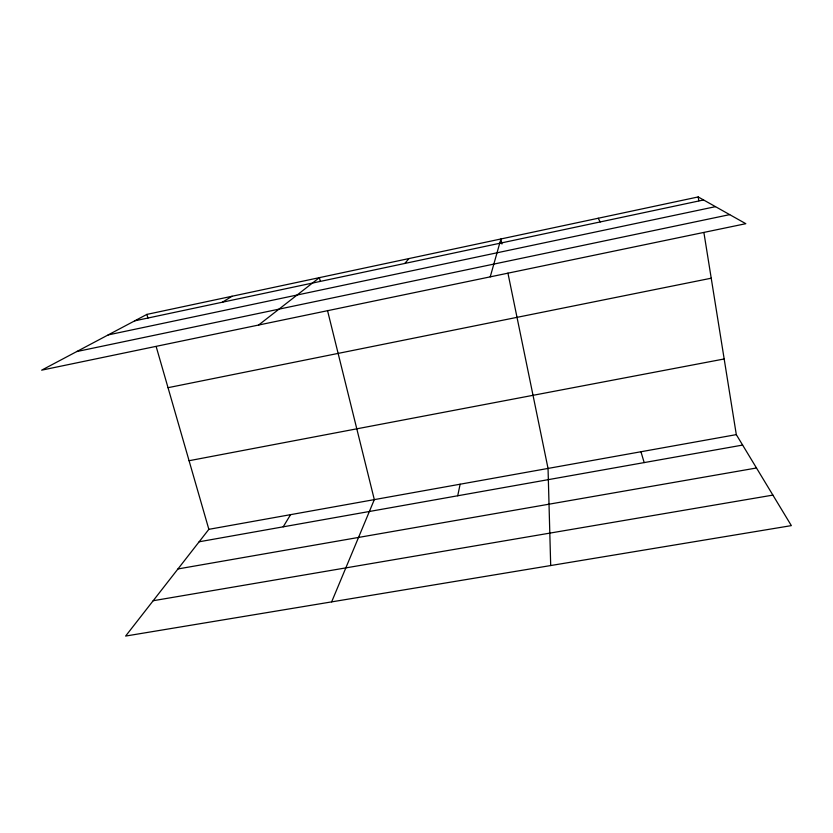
<?xml version="1.0" encoding="UTF-8"?>
<svg xmlns="http://www.w3.org/2000/svg" width="833" height="833" viewBox="0 0 833 833"><rect width="100%" height="100%" fill="white"/><g stroke="black" fill="none" stroke-linecap="round" stroke-linejoin="round"><path stroke-width="1.25" d="M457.723 495.77L460.118 484.223M490.231 276.858L500.925 238.977L501.955 244.027M331.649 601.874L374.319 499.623L327.504 310.47M283.199 526.82L290.592 514.648M736.31 434.628L208.854 529.33L125.627 636.058L791.35 525.623L736.31 434.628L703.895 232.501M404.807 263.447L408.972 258.563M258.615 325.026L319.383 277.649L320.32 281.429M222.421 302.202L232.053 296.246M146.889 314.395L41.65 370.164L745.816 223.692L698.2 196.942L146.889 314.395L147.962 318.112M134.748 320.83L703.583 199.972M108.144 334.928L715.485 206.657M76.782 351.547L729.687 214.633M168.016 387.689L711.226 278.212M189.07 460.722L724.179 358.971M199.139 541.783L742.62 445.072M177.95 568.949L756.489 467.99M153.168 600.728L772.889 495.104M598.209 218.246L600.197 221.942M640.952 451.757L644.18 462.586M156.208 346.695L208.854 529.33M507.932 273.109L548.041 468.438L550.696 565.545M698.2 196.942L698.804 200.753"/></g></svg>
